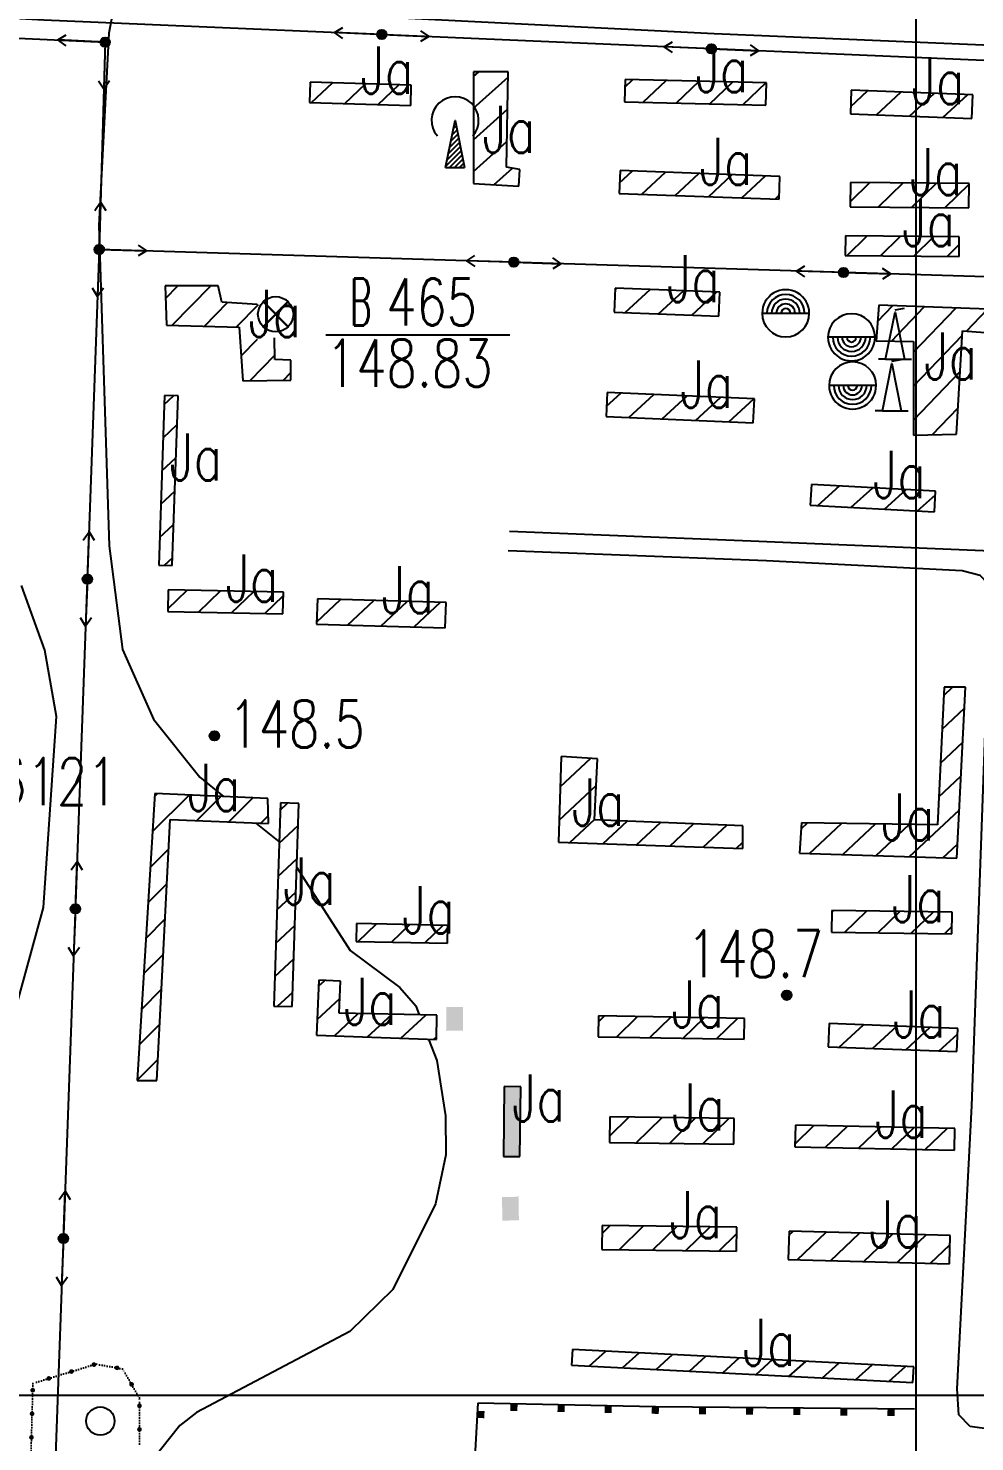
# Model space of a CAD drawing. Extents: x 408766 to 414302, y 5156573 to 5161925.
# Drawn here: x 412623 to 413025, y 5157980 to 5158580 of the extents above; entities that cross this region are included whole.
import ezdxf

# ---------------------------------------------------------------- set-up
doc = ezdxf.new("R2010")
doc.units = 0
doc.header["$LTSCALE"] = 1000
for name, pattern in [('0001', [0.5, 0.5, 0]), ('0004', [0.5, 0.5, 0]), ('4222', [0.5, 0.5, 0]), ('5130', [1, 1, 0]), ('5400', [1, 1, 0]), ('5500', [1, 1, 0]), ('8111', [1, 1, 0]), ('9995', [0.001, 0, -0.001])]:
    doc.linetypes.add(name, pattern=pattern)
doc.layers.get('0').update_dxf_attribs({"linetype": 'CONTINUOUS'})
for name, color, linetype in [('0001', 1, 'CONTINUOUS'), ('0001ADD', 1, 'CONTINUOUS'), ('0001BAK', 1, 'CONTINUOUS'), ('0002', 2, 'CONTINUOUS'), ('0002ADD', 2, 'CONTINUOUS'), ('0003', 3, 'CONTINUOUS'), ('0006', 6, 'CONTINUOUS'), ('0007', 7, 'CONTINUOUS'), ('0010', 10, 'CONTINUOUS'), ('0010ADD', 10, 'CONTINUOUS'), ('0012', 12, 'CONTINUOUS'), ('0013', 13, 'CONTINUOUS'), ('0014', 151, 'CONTINUOUS'), ('0015', 15, 'CONTINUOUS'), ('0017', 85, 'CONTINUOUS')]:
    doc.layers.add(name, color=color, linetype=linetype)
doc.styles.add('CADSLDXJ', font='romanc', dxfattribs={"bigfont": 'cadsldxj'})
doc.styles.add('SIMPLEX', font='simplex.shx', dxfattribs={"width": 0.75, "height": 20})

# ---------------------------------------------------------------- blocks, each defined once
blk = doc.blocks.new('1740')
for p, q in [((0.0005231789321881345, 0.0005373210678118655), (-0.0005373210678118655, -0.0005231789321881345)), ((-0.0005373210678118655, 0.0005231789321881345), (0.0005231789321881345, -0.0005373210678118655)), ((0.00053025, 0.00053025), (-0.00053025, -0.00053025)), ((-0.00053025, 0.00053025), (0.00053025, -0.00053025)), ((0.00053025, 0.00053025), (-0.00053025, -0.00053025)), ((-0.0005231789321881345, 0.0005373210678118655), (0.0005373210678118655, -0.0005231789321881345)), ((0.0005373210678118655, 0.0005231789321881345), (-0.0005231789321881345, -0.0005373210678118655))]:
    blk.add_line(p, q)
blk.add_circle((0, 0), 0.00075)
at = {"color": 0, "flags": 1}
blk.add_attdef('1740', (0, 0), '', height=1e-08, dxfattribs=at)
blk = doc.blocks.new('8140')
for radius in [0.0002, 0.0001408438795997714, 8.315594389635764e-05, 3.012139848380626e-05]:
    blk.add_circle((0, 0), radius)
at = {"flags": 1}
blk.add_attdef('8140', (0, 0), '', height=1e-07, dxfattribs=at)
blk = doc.blocks.new('5131')
for points in [[(-0.00163791951807736, -0.0002329556220974419), (-0.002, 2.449212707644754e-19), (-0.001658335508446954, 0.000229056233596203)], [(0, 0), (-0.002, 2.449212707644754e-19)]]:
    blk.add_lwpolyline(points)
at = {"flags": 1}
blk.add_attdef('5131', (0, 0), '', height=1e-10, dxfattribs=at)
blk = doc.blocks.new('5130')
blk.add_hatch(color=256).paths.add_polyline_path([(0.0002, 0, 1), (-0.0002, 0, 1)])
for points in [[(0, 0), (0.002, 0)], [(0.00163791951807736, 0.0002329556220974421), (0.002, 0), (0.001658335508446954, -0.0002290562335962028)]]:
    blk.add_lwpolyline(points)
blk.add_circle((0, 0), 0.0002)
at = {"flags": 1}
blk.add_attdef('5130', (0, 0), '', height=1e-06, dxfattribs=at)
blk = doc.blocks.new('3831')
for p, q in [((-1.663691054573948e-05, 0.001916815447271303), (1.109127382098863e-05, 0.001944543630895057)), ((-0.0002287689406386619, 0.0008561552968066908), (0.0001525126287951746, 0.001237436856024127)), ((-0.0001757359331154313, 0.001121320334422844), (0.0001171572900516281, 0.00141421354974186)), ((-0.0001227029255922007, 0.001386485372038997), (8.18019513080816e-05, 0.001590990243459592)), ((-6.966991806897008e-05, 0.00165165040965515), (4.644661256453512e-05, 0.001767766937177325)), ((-0.0003878679632083536, 6.0660183958232e-05), (0.000258578645025814, 0.0007071067748709299)), ((-0.000334834955685123, 0.000325825221574385), (0.0002232233062822675, 0.0008838834685886624)), ((-0.0002818019481618924, 0.000590990259190538), (0.0001878679675387211, 0.001060660162306395)), ((-0.0002363961115939768, 0), (0.0002939339837693605, 0.0005303300811531975)), ((-0.0002363961115939768, 0), (-0.0002363961115939768, 0)), ((-2.42640743959845e-05, 0), (0.000329289322512907, 0.0003535533874354648)), ((-2.42640743959845e-05, 0), (-2.42640743959845e-05, 0)), ((0.0001878679628020078, 0), (0.0003646446612564535, 0.0001767766937177324)), ((0.0001878679628020078, 0), (0.0001878679628020078, 0)), ((0.0004, 0), (0.0004, 0)), ((0.0004, 0), (0.0004, 0))]:
    blk.add_line(p, q)
for points in [[(-0.0004, 0), (0, 0.002), (0.0004, 0)], [(-0.0004, 0), (0.0004, 0)]]:
    blk.add_lwpolyline(points)
blk.add_arc((0, 0.002), 0.001, 318.7868317327298, 221.2131682672702)
at = {"flags": 1}
blk.add_attdef('3831', (0, 0), '', height=1e-08, dxfattribs=at)
blk = doc.blocks.new('3241')
blk.add_lwpolyline([(-0.001, 0), (0.001, 0)])
for radius, start, end in [(0.001, 359.9998770684631, 180.0000695068902), (0.0008, 0, 180), (0.0006, 0, 180), (0.0004, 0, 180), (0.0002, 0, 180), (0.001, 180.0000915167294, 359.9998163741554)]:
    blk.add_arc((0, 0), radius, start, end)
at = {"flags": 1}
blk.add_attdef('3241', (0, 0), '', height=1e-11, dxfattribs=at)
blk = doc.blocks.new('3244')
blk.add_lwpolyline([(0.001, -1.224606353822377e-19), (-0.001, 1.224606353822377e-19)])
for radius, start, end in [(0.001, 9.151672939466948e-05, 179.9998163741555), (0.001, 179.9998770684631, 6.950689016349543e-05), (0.0008, 180, 0), (0.0006, 180, 0), (0.0004, 180, 0), (0.0002, 180, 0)]:
    blk.add_arc((0, 0), radius, start, end)
at = {"flags": 1}
blk.add_attdef('3244', (0, 0), '', height=1e-08, dxfattribs=at)
blk = doc.blocks.new('3282')
for points in [[(-0.0004, 0), (0, 0.002), (0.0004, 0)], [(0, 0.0021), (0.0004019028391060703, 0.002171328511261677)], [(-0.0004, 0), (-0.0007, 0)], [(-0.0004, 0), (0.0004, 0)], [(0.0004, 0), (0.0007, 0)]]:
    blk.add_lwpolyline(points)
at = {"flags": 1}
blk.add_attdef('3282', (0, 0), '', height=1e-06, dxfattribs=at)
blk = doc.blocks.new('2111')
h = blk.add_hatch(color=256)
h.paths.add_polyline_path([(0.0005, 0.0003499999999999999), (-0.0005, 0.00035), (-0.0005, -0.00035), (0.0005, -0.00035)])
h.paths.add_polyline_path([(-1.071428571428571e-09, -2.5e-09), (3.392857142857143e-08, -2.5e-09), (3.392857142857143e-08, 1.25e-08), (-1.071428571428571e-09, 1.25e-08)], flags=24)
blk.add_line((0.0005, -0.00035), (0.0005, -0.00035))
at = {"style": 'CADSLDXJ', "flags": 1}
blk.add_attdef('2111', (0, 0), '', height=1e-08, dxfattribs=at)
blk = doc.blocks.new('9310')
blk.add_circle((0, 0), 0.0006)
blk = doc.blocks.new('9100')
blk.add_hatch(color=256).paths.add_polyline_path([(0.0001, 0, 1), (-0.0001, 0, 1)])

msp = doc.modelspace()

# ---------------------------------------------------------------- hatches: boundary and pattern name
at = {"layer": '0001ADD', "linetype": '0001'}
h = msp.add_hatch(dxfattribs=at)
h.set_pattern_fill('U', color=256, scale=10, angle=41.88161487418935, style=0, pattern_type=0)
h.set_pattern_definition([(41.88161487418935, (0, 0), (-6.675936856761099, 7.445258026726726), [])])
h.paths.add_polyline_path([(412812.0645367568, 5158514.20355221), (412831.4102143303, 5158513.149599726), (412831.7619454761, 5158520.175985929), (412826.1341204466, 5158521.229938412), (412826.8376038544, 5158561.631643945), (412812.0645367568, 5158561.631643945)])
h = msp.add_hatch(dxfattribs=at)
h.set_pattern_fill('U', color=256, scale=10, angle=43.3234950358223, style=0, pattern_type=0)
h.set_pattern_definition([(43.3234950358223, (0, 0), (-6.861167299268025, 7.274914658705977), [])])
h.paths.add_polyline_path([(412742.5976249035, 5158548.655569718), (412785.4814159723, 5158547.400404383), (412785.7343084796, 5158556.038823076), (412742.8505174109, 5158557.29398841)])
h = msp.add_hatch(dxfattribs=at)
h.set_pattern_fill('U', color=256, scale=10, angle=43.61014519076334, style=0, pattern_type=0)
h.set_pattern_definition([(43.61014519076334, (0, 0), (-6.897477598502767, 7.240497412343472), [])])
h.paths.add_polyline_path([(412876.2111164632, 5158548.948745875), (412936.2392300025, 5158547.492319266), (412936.4689849796, 5158556.959435686), (412876.4408714403, 5158558.415862294)])
h = msp.add_hatch(dxfattribs=at)
h.set_pattern_fill('U', color=256, scale=10, angle=42.84150821085293, style=0, pattern_type=0)
h.set_pattern_definition([(42.84150821085293, (0, 0), (-6.799726801471138, 7.332374473890098), [])])
h.paths.add_polyline_path([(412972.0611161333, 5158543.84578119), (413023.5832357871, 5158541.903875011), (413023.9585879838, 5158551.860942288), (412972.43646833, 5158553.802848468)])
h = msp.add_hatch(dxfattribs=at)
h.set_pattern_fill('U', color=256, scale=10, angle=42.94972246490197, style=0, pattern_type=0)
h.set_pattern_definition([(42.94972246490197, (0, 0), (-6.813563284586701, 7.319518793399747), [])])
h.paths.add_polyline_path([(412873.972596996, 5158510.010391131), (412941.7776493964, 5158507.583005381), (412942.1251932505, 5158517.289357156), (412874.3201408501, 5158519.716742907)])
h = msp.add_hatch(dxfattribs=at)
h.set_pattern_fill('U', color=256, scale=10, angle=44.44709932543585, style=0, pattern_type=0)
h.set_pattern_definition([(44.44709932543585, (0, 0), (-7.002504279595903, 7.138972882301842), [])])
h.paths.add_polyline_path([(412972.0118311183, 5158504.395363828), (413022.3188027553, 5158503.909884257), (413022.4182498811, 5158514.208166556), (412972.1112782441, 5158514.693646127)])
h = msp.add_hatch(dxfattribs=at)
h.set_pattern_fill('U', color=256, scale=10, angle=44.42487345883421, style=0, pattern_type=0)
h.set_pattern_definition([(44.42487345883421, (0, 0), (-6.99973444134256, 7.141688718411267), [])])
h.paths.add_polyline_path([(412969.8245604648, 5158483.762609163), (413018.1873079446, 5158483.277129592), (413018.2705259293, 5158491.561958374), (412969.9077784495, 5158492.047437945)])
h = msp.add_hatch(dxfattribs=at)
h.set_pattern_fill('U', color=256, scale=10, angle=42.81204294107811, style=0, pattern_type=0)
h.set_pattern_definition([(42.81204294107811, (0, 0), (-6.795955111787245, 7.335870372258006), [])])
h.paths.add_polyline_path([(412871.7845661623, 5158459.637427891), (412916.2588442115, 5158457.938255445), (412916.6482431468, 5158468.128724924), (412872.1739650977, 5158469.82789737)])
h = msp.add_hatch(dxfattribs=at)
h.set_pattern_fill('U', color=256, scale=10, angle=46.10038412482103, style=0, pattern_type=0)
h.set_pattern_definition([(46.10038412482103, (0, 0), (-7.205557603983974, 6.933969975105801), [])])
h.paths.add_polyline_path([(412998.8252231489, 5158407.477541515), (413017.1156861689, 5158407.828859009), (413019.5778675378, 5158451.743763696), (413029.4265718975, 5158451.041116603), (413030.4818075671, 5158460.878054865), (412984.0521771675, 5158462.634654442), (412982.9969414979, 5158447.527929554), (412998.8252231489, 5158447.17661206)])
h = msp.add_hatch(dxfattribs=at)
h.set_pattern_fill('U', color=256, scale=9.999999999999998, angle=43.00298839844113, style=0, pattern_type=0)
h.set_pattern_definition([(43.00298839844113, (54253.12927168288, -4053.492276257835), (-6.820365046366516, 7.313181293684841), [])])
h.paths.add_polyline_path([(412678.539634678, 5158352.339545742), (412684.272692523, 5158352.139641725), (412686.7823022075, 5158424.099797477), (412681.0492443625, 5158424.299701493)])
h = msp.add_hatch(dxfattribs=at)
h.set_pattern_fill('U', color=256, scale=10, angle=42.55208228039125, style=0, pattern_type=0)
h.set_pattern_definition([(42.55208228039125, (0, 0), (-6.762601188679265, 7.366629158772266), [])])
h.paths.add_polyline_path([(412868.4013209254, 5158415.337686374), (412930.8597516145, 5158412.667566892), (412931.2957532541, 5158422.864841373), (412868.8373225651, 5158425.534960855)])
h = msp.add_hatch(dxfattribs=at)
h.set_pattern_fill('U', color=256, scale=10, angle=41.94263388429532, style=0, pattern_type=0)
h.set_pattern_definition([(41.94263388429532, (0, 0), (-6.683862139872965, 7.438144049100742), [])])
h.paths.add_polyline_path([(412955.0192701741, 5158377.79847637), (413007.7377233853, 5158374.982682753), (413008.2055264656, 5158383.740045296), (412955.4870732544, 5158386.555838913)])
h = msp.add_hatch(dxfattribs=at)
h.set_pattern_fill('U', color=256, scale=10, angle=43.8853336080195, style=0, pattern_type=0)
h.set_pattern_definition([(43.8853336080195, (0, 0), (-6.93217361171526, 7.207285828731826), [])])
h.paths.add_polyline_path([(412682.3702596928, 5158332.639288935), (412731.2598120369, 5158331.68803708), (412731.4387540972, 5158340.881766741), (412682.5492017531, 5158341.833018596)])
h = msp.add_hatch(dxfattribs=at)
h.set_pattern_fill('U', color=256, scale=10, angle=43.33689608057523, style=0, pattern_type=0)
h.set_pattern_definition([(43.33689608057523, (0, 0), (-6.862868658495995, 7.273309685159389), [])])
h.paths.add_polyline_path([(412745.5457303361, 5158327.248837546), (412800.1496626695, 5158325.663417786), (412800.4627567526, 5158336.444436749), (412745.8588244191, 5158338.029856509)])
h = msp.add_hatch(dxfattribs=at)
h.set_pattern_fill('U', color=256, scale=10, angle=43.11997126186596, style=0, pattern_type=0)
h.set_pattern_definition([(43.11997126186596, (0, 0), (-6.835282406526008, 7.299240674415116), [])])
h.paths.add_polyline_path([(412950.432807526, 5158230.132659211), (413017.1552366543, 5158227.942523532), (413020.9142431771, 5158300.529835948), (413011.8299633362, 5158300.529835948), (413009.0107084442, 5158242.021963721), (412951.3725802728, 5158242.960589839)])
h = msp.add_hatch(dxfattribs=at)
h.set_pattern_fill('U', color=256, scale=10, angle=42.94070804325187, style=0, pattern_type=0)
h.set_pattern_definition([(42.94070804325187, (0, 0), (-6.812411610577906, 7.320590689832573), [])])
h.paths.add_polyline_path([(412848.1294693839, 5158234.805598305), (412926.4421545467, 5158231.989707845), (412926.4421545467, 5158241.688876678), (412863.4787530574, 5158244.191883694), (412864.7317622704, 5158270.16061629), (412849.3824785969, 5158271.099242407)])
h = msp.add_hatch(dxfattribs=at)
h.set_pattern_fill('U', color=256, scale=10, angle=45, style=0, pattern_type=0)
h.set_pattern_definition([(45, (0, 0), (-7.071067811865475, 7.071067811865476), [])])
h.paths.add_polyline_path([(412669.4759779088, 5158133.581951695), (412677.7717819746, 5158133.581951695), (412683.4282615737, 5158244.408228062), (412725.203562128, 5158242.632671722), (412724.9073030191, 5158253.285961345), (412676.9101177413, 5158255.357441725)])
h = msp.add_hatch(dxfattribs=at)
h.set_pattern_fill('U', color=256, scale=10, angle=43.16305869951469, style=0, pattern_type=0)
h.set_pattern_definition([(43.16305869951468, (-165133.8009916564, 15880.98341875803), (-6.840769631070453, 7.29409835789347), [])])
h.paths.add_polyline_path([(412727.4013324524, 5158165.195748089), (412735.2118421204, 5158164.945252053), (412737.978082035, 5158251.180061207), (412730.1675723669, 5158251.430557244)])
h = msp.add_hatch(dxfattribs=at)
h.set_pattern_fill('U', color=256, scale=10, angle=44.21071220372097, style=0, pattern_type=0)
h.set_pattern_definition([(44.21071220372097, (0, 0), (-6.972991265882914, 7.167802508853086), [])])
h.paths.add_polyline_path([(412964.0064369971, 5158196.516240351), (413015.0961830578, 5158195.812394841), (413015.222658297, 5158204.988586403), (412964.1329122363, 5158205.692431914)])
h = msp.add_hatch(dxfattribs=at)
h.set_pattern_fill('U', color=256, scale=10, angle=43.84792987993445, style=0, pattern_type=0)
h.set_pattern_definition([(43.84792987993445, (0, 0), (-6.927467087485295, 7.211809741792139), [])])
h.paths.add_polyline_path([(412762.289965755, 5158192.619753835), (412801.1020417376, 5158191.839233905), (412801.2546024354, 5158199.423068932), (412762.4425264527, 5158200.203588862)])
h = msp.add_hatch(dxfattribs=at)
h.set_pattern_fill('U', color=256, scale=10, angle=42.95704129485087, style=0, pattern_type=0)
h.set_pattern_definition([(42.95704129485087, (0, 0), (-6.814498207345389, 7.318648384919614), [])])
h.paths.add_polyline_path([(412745.5337363821, 5158152.859370386), (412796.3889879736, 5158151.045283152), (412796.6160073377, 5158161.249529895), (412755.0690986951, 5158162.156573513), (412755.7501990197, 5158175.762227767), (412746.4418771871, 5158176.215749575)])
h = msp.add_hatch(dxfattribs=at)
h.set_pattern_fill('U', color=256, scale=10, angle=44.02463302016285, style=0, pattern_type=0)
h.set_pattern_definition([(44.02463302016285, (0, 0), (-6.949675700728717, 7.190410812651862), [])])
h.paths.add_polyline_path([(412864.9980153783, 5158152.174070062), (412927.010410347, 5158151.118301798), (412927.160352133, 5158159.92212218), (412865.1479571643, 5158160.977890444)])
h = msp.add_hatch(dxfattribs=at)
h.set_pattern_fill('U', color=256, scale=10, angle=42.78585379053384, style=0, pattern_type=0)
h.set_pattern_definition([(42.78585379053384, (0, 0), (-6.792601271683749, 7.338975947904471), [])])
h.paths.add_polyline_path([(412962.5970629444, 5158147.951009108), (413017.2102441367, 5158145.839472578), (413017.5912481894, 5158155.692218952), (412962.9780669971, 5158157.803755482)])
msp.add_hatch(color=256, dxfattribs=at).paths.add_polyline_path([(412831.8271942749, 5158101.317249349), (412832.1806780583, 5158130.975880895), (412825.1811757032, 5158131.059348137), (412824.8276919198, 5158101.400716592)])
h = msp.add_hatch(dxfattribs=at)
h.set_pattern_fill('U', color=256, scale=10, angle=44.23701886925867, style=0, pattern_type=0)
h.set_pattern_definition([(44.23701886925867, (0, 0), (-6.976281540785738, 7.164600188684095), [])])
h.paths.add_polyline_path([(412869.7827372404, 5158107.266477376), (412922.6342008668, 5158106.562631866), (412922.7798474467, 5158117.493978202), (412869.9283838202, 5158118.197823713)])
h = msp.add_hatch(dxfattribs=at)
h.set_pattern_fill('U', color=256, scale=10, angle=43.80795064729298, style=0, pattern_type=0)
h.set_pattern_definition([(43.80795064729298, (0, 0), (-6.922433222447407, 7.216641759208809), [])])
h.paths.add_polyline_path([(412948.5271625129, 5158105.445587012), (413016.1770536923, 5158104.037908098), (413016.3676067109, 5158113.19267403), (412948.7177155314, 5158114.600352944)])
h = msp.add_hatch(dxfattribs=at)
h.set_pattern_fill('U', color=256, scale=10, angle=44.29353055116717, style=0, pattern_type=0)
h.set_pattern_definition([(44.29353055116717, (0, 0), (-6.983344698344374, 7.157715894341261), [])])
h.paths.add_polyline_path([(412866.6116456219, 5158061.868538822), (412923.6912314063, 5158061.164693313), (412923.817432738, 5158071.393962347), (412866.7378469536, 5158072.097807856)])
h = msp.add_hatch(dxfattribs=at)
h.set_pattern_fill('U', color=256, scale=10, angle=43.52539849676359, style=0, pattern_type=0)
h.set_pattern_definition([(43.52539849676359, (0, 0), (-6.886760573654062, 7.250691608471842), [])])
h.paths.add_polyline_path([(412945.7084144076, 5158057.584201279), (413014.0629926133, 5158055.824587504), (413014.3731127742, 5158067.868662744), (412946.0185345685, 5158069.628276519)])
h = msp.add_hatch(dxfattribs=at)
h.set_pattern_fill('U', color=256, scale=10, angle=42.0678364565085, style=0, pattern_type=0)
h.set_pattern_definition([(42.0678364565085, (0, 0), (-6.700099979866589, 7.423520745562158), [])])
h.paths.add_polyline_path([(412853.7665643883, 5158012.85517259), (412998.5645235796, 5158005.438514318), (412998.9035772406, 5158012.057155365), (412854.1056180493, 5158019.473813637)])

# ---------------------------------------------------------------- linework, layer by layer
at = {"layer": '0001', "linetype": '0001'}
for points in [[(412812.0645367568, 5158514.20355221), (412831.4102143303, 5158513.149599726), (412831.7619454761, 5158520.175985929), (412826.1341204466, 5158521.229938412), (412826.8376038544, 5158561.631643945), (412812.0645367568, 5158561.631643945)], [(412742.5976249035, 5158548.655569718), (412785.4814159723, 5158547.400404383), (412785.7343084796, 5158556.038823076), (412742.8505174109, 5158557.29398841)], [(412876.2111164632, 5158548.948745875), (412936.2392300025, 5158547.492319266), (412936.4689849796, 5158556.959435686), (412876.4408714403, 5158558.415862294)], [(412972.0611161333, 5158543.84578119), (413023.5832357871, 5158541.903875011), (413023.9585879838, 5158551.860942288), (412972.43646833, 5158553.802848468)], [(412873.972596996, 5158510.010391131), (412941.7776493964, 5158507.583005381), (412942.1251932505, 5158517.289357156), (412874.3201408501, 5158519.716742907)], [(412972.0118311183, 5158504.395363828), (413022.3188027553, 5158503.909884257), (413022.4182498811, 5158514.208166556), (412972.1112782441, 5158514.693646127)], [(412969.8245604648, 5158483.762609163), (413018.1873079446, 5158483.277129592), (413018.2705259293, 5158491.561958374), (412969.9077784495, 5158492.047437945)], [(412871.7845661623, 5158459.637427891), (412916.2588442115, 5158457.938255445), (412916.6482431468, 5158468.128724924), (412872.1739650977, 5158469.82789737)], [(412998.8252231489, 5158407.477541515), (413017.1156861689, 5158407.828859009), (413019.5778675378, 5158451.743763696), (413029.4265718975, 5158451.041116603), (413030.4818075671, 5158460.878054865), (412984.0521771675, 5158462.634654442), (412982.9969414979, 5158447.527929554), (412998.8252231489, 5158447.17661206)], [(412678.539634678, 5158352.339545742), (412684.272692523, 5158352.139641725), (412686.7823022075, 5158424.099797477), (412681.0492443625, 5158424.299701493)], [(412868.4013209254, 5158415.337686374), (412930.8597516145, 5158412.667566892), (412931.2957532541, 5158422.864841373), (412868.8373225651, 5158425.534960855)], [(412955.0192701741, 5158377.79847637), (413007.7377233853, 5158374.982682753), (413008.2055264656, 5158383.740045296), (412955.4870732544, 5158386.555838913)], [(412682.3702596928, 5158332.639288935), (412731.2598120369, 5158331.68803708), (412731.4387540972, 5158340.881766741), (412682.5492017531, 5158341.833018596)], [(412745.5457303361, 5158327.248837546), (412800.1496626695, 5158325.663417786), (412800.4627567526, 5158336.444436749), (412745.8588244191, 5158338.029856509)], [(412950.432807526, 5158230.132659211), (413017.1552366543, 5158227.942523532), (413020.9142431771, 5158300.529835948), (413011.8299633362, 5158300.529835948), (413009.0107084442, 5158242.021963721), (412951.3725802728, 5158242.960589839)], [(412848.1294693839, 5158234.805598305), (412926.4421545467, 5158231.989707845), (412926.4421545467, 5158241.688876678), (412863.4787530574, 5158244.191883694), (412864.7317622704, 5158270.16061629), (412849.3824785969, 5158271.099242407)], [(412669.4759779088, 5158133.581951695), (412677.7717819746, 5158133.581951695), (412683.4282615737, 5158244.408228062), (412725.203562128, 5158242.632671722), (412724.9073030191, 5158253.285961345), (412676.9101177413, 5158255.357441725)], [(412727.4013324524, 5158165.195748089), (412735.2118421204, 5158164.945252053), (412737.978082035, 5158251.180061207), (412730.1675723669, 5158251.430557244)], [(412964.0064369971, 5158196.516240351), (413015.0961830578, 5158195.812394841), (413015.222658297, 5158204.988586403), (412964.1329122363, 5158205.692431914)], [(412762.289965755, 5158192.619753835), (412801.1020417376, 5158191.839233905), (412801.2546024354, 5158199.423068932), (412762.4425264527, 5158200.203588862)], [(412745.5337363821, 5158152.859370386), (412796.3889879736, 5158151.045283152), (412796.6160073377, 5158161.249529895), (412755.0690986951, 5158162.156573513), (412755.7501990197, 5158175.762227767), (412746.4418771871, 5158176.215749575)], [(412864.9980153783, 5158152.174070062), (412927.010410347, 5158151.118301798), (412927.160352133, 5158159.92212218), (412865.1479571643, 5158160.977890444)], [(412962.5970629444, 5158147.951009108), (413017.2102441367, 5158145.839472578), (413017.5912481894, 5158155.692218952), (412962.9780669971, 5158157.803755482)], [(412831.8271942749, 5158101.317249349), (412832.1806780583, 5158130.975880895), (412825.1811757032, 5158131.059348137), (412824.8276919198, 5158101.400716592)], [(412869.7827372404, 5158107.266477376), (412922.6342008668, 5158106.562631866), (412922.7798474467, 5158117.493978202), (412869.9283838202, 5158118.197823713)], [(412948.5271625129, 5158105.445587012), (413016.1770536923, 5158104.037908098), (413016.3676067109, 5158113.19267403), (412948.7177155314, 5158114.600352944)], [(412866.6116456219, 5158061.868538822), (412923.6912314063, 5158061.164693313), (412923.817432738, 5158071.393962347), (412866.7378469536, 5158072.097807856)], [(412945.7084144076, 5158057.584201279), (413014.0629926133, 5158055.824587504), (413014.3731127742, 5158067.868662744), (412946.0185345685, 5158069.628276519)], [(412853.7665643883, 5158012.85517259), (412998.5645235796, 5158005.438514318), (412998.9035772406, 5158012.057155365), (412854.1056180493, 5158019.473813637)]]:
    msp.add_lwpolyline(points, close=True, dxfattribs=at)
msp.add_lwpolyline([(412720.2679370035, 5158462.93931207), (412705.3017916371, 5158463.955212138), (412703.8115428598, 5158470.759649258), (412681.2448762855, 5158470.759649258), (412681.8835543329, 5158454.173836803), (412712.7530566397, 5158453.323288216), (412714.2433054171, 5158430.57095916), (412734.6810240505, 5158430.783599333), (412734.6810240505, 5158439.289145734), (412727.8684582114, 5158439.501773802), (412727.6109980987, 5158448.759276214)], dxfattribs=at)
at = {"layer": '0001ADD', "linetype": '0001'}
for p, q in [((412681.4489249378, 5158465.460715463), (412686.6387307295, 5158470.759649258)), ((412684.3258543131, 5158454.106544018), (412700.6359999692, 5158470.759649258)), ((412697.9553241045, 5158453.731010711), (412707.8026997233, 5158463.785450811)), ((412711.5847938959, 5158453.355477405), (412720.9274126673, 5158462.894546945)), ((412713.5552532491, 5158441.075775251), (412720.4929668226, 5158448.159370744)), ((412717.2951444075, 5158430.602711411), (412727.8171688705, 5158441.345986452)), ((412731.4365146514, 5158430.749842482), (412734.6810240503, 5158434.062575404))]:
    msp.add_line(p, q, dxfattribs=at)
at = {"layer": '0001BAK', "linetype": '9995'}
msp.add_lwpolyline([(412670.3849352472, 5157979.405028281), (412670.3849352472, 5157998.911963118), (412663.1895505091, 5158011.232111845), (412651.8826150966, 5158013.285535341), (412625.1565093652, 5158005.071841357), (412624.1287927546, 5157966.057971681)], dxfattribs=at)
at = {"layer": '0002', "linetype": '5130'}
for points in [[(412147.2798325989, 5158743.712194557), (412046.6042302659, 5158746.955919563), (412041.0652829691, 5158601.69799876), (412655.7850695289, 5158574.257453831), (412653.3483330798, 5158486.309800208), (412629.5530886389, 5157831.551401397), (412621.2464942377, 5157631.527148155), (412603.4609809019, 5157152.853527388), (413004.4393015868, 5157136.27783489)], [(413192.7941280474, 5158559.344787613), (412629.8488620771, 5158583.628922439), (411841.7289147526, 5158622.373230617), (411642.1874879327, 5158633.007587687), (411205.3401710621, 5158652.070465687)], [(413370.9350680365, 5158398.36276395), (413330.0807046535, 5158397.819191461), (413336.6609298672, 5158549.666681852), (413243.7426706397, 5158557.21710273), (413239.6479601032, 5158496.813772026), (413109.0925467086, 5158472.147088257), (412653.3483330798, 5158486.309800208)]]:
    msp.add_lwpolyline(points, dxfattribs=at)
at = {"layer": '0003', "linetype": '4222'}
msp.add_lwpolyline([(412299.5644043757, 5158607.039247457), (412417.149389, 5158603.158317), (412515.246932, 5158596.633107), (412553.280138, 5158596.213984), (412914.189044, 5158577.966414), (413334.708544, 5158559.972070999), (413344.773444, 5158557.155379)], dxfattribs=at)
at = {"layer": '0006', "linetype": '0004'}
for points in [[(412827.4630655312, 5158366.70009649), (412929.7674096134, 5158362.557520536), (413159.0365973444, 5158352.992371579), (413320.5184079403, 5158347.455537708), (413332.9606821366, 5158349.526825684), (413339.8730566901, 5158357.12145649), (413341.2555316008, 5158370.239292461), (413344.7118389467, 5158477.944752959), (413348.8791951392, 5158548.945217397), (413346.8053627041, 5158553.778176789), (413344.773444, 5158557.155379)], [(413165.3315769014, 5157978.159731576), (413077.5433394505, 5157982.992690967), (413031.8878079285, 5157985.436083916), (413022.9016009399, 5157986.816850792), (413018.0630588215, 5157991.649810183), (413017.3717012971, 5158002.696495841), (413023.5929584643, 5158122.829408872), (413031.205335513, 5158336.124025861), (413030.5142181267, 5158344.409040105), (413027.0579107809, 5158347.861094957), (413019.454178703, 5158349.932382934), (412936.5047235086, 5158354.074821224), (412826.7717080067, 5158358.415082246)]]:
    msp.add_lwpolyline(points, dxfattribs=at)
at = {"layer": '0007', "linetype": '8111'}
for points in [[(412659.7182688117, 5158590.832467472), (412657.388312, 5158578.100498), (412653.157508, 5158496.360625), (412657.528542, 5158360.445971), (412663.25141, 5158316.503830001), (412676.358872, 5158286.952229), (412695.946375, 5158262.298013), (412706.0173277403, 5158254.101221927)], [(412614.839746, 5158152.858645), (412629.697623, 5158207.019657), (412635.17728, 5158288.090787999), (412630.2699, 5158316.146755001), (412620.275886, 5158343.708912999)], [(412719.8273654949, 5158242.861173729), (412729.6365806301, 5158234.877412001)], [(412737.1072457068, 5158224.032595017), (412759.794703, 5158188.830479), (412780.901855, 5158173.018501), (412787.654077, 5158165.217571), (412789.1127565046, 5158161.413339334)], [(412793.0424699506, 5158151.164658741), (412796.506727, 5158142.129887001), (412800.272845, 5158118.548226), (412800.436464, 5158102.045912), (412796.038725, 5158081.227825), (412777.884716, 5158044.926134), (412759.621385, 5158027.028733999), (412694.603683, 5157992.654238), (412687.472138, 5157987.140125), (412669.716212, 5157964.786405), (412662.331808, 5157950.395561), (412653.790044, 5157917.634745), (412653.6105700102, 5157909.777149408)]]:
    msp.add_lwpolyline(points, dxfattribs=at)
at = {"layer": '0010', "linetype": '5400'}
msp.add_lwpolyline([(412999.3027852305, 5157994.131071085), (412889.3423210699, 5157995.134072726), (412814.0269418901, 5157996.638581241), (412808.0017115556, 5157894.332099109), (412903.4011988888, 5157890.821587312)], dxfattribs=at)
at = {"layer": '0010ADD', "linetype": '5400', "const_width": 3}
for points in [[(412829.3193343071, 5157996.333098684), (412829.2593989454, 5157993.333697451)], [(412849.3153450501, 5157995.933656116), (412849.2554096884, 5157992.934254884)], [(412813.7503513389, 5157991.942162232), (412816.7451609765, 5157991.765767123)], [(412869.3113557932, 5157995.534213549), (412869.2514204314, 5157992.534812316)], [(412889.3073665362, 5157995.134770981), (412889.2474311744, 5157992.135369749)], [(412909.3065290558, 5157994.951969699), (412909.2791467891, 5157991.952094667)], [(412929.3056970946, 5157994.769547785), (412929.2783148279, 5157991.769672752)], [(412949.3048651334, 5157994.58712587), (412949.2774828667, 5157991.587250838)], [(412969.3040331723, 5157994.404703956), (412969.2766509056, 5157991.404828924)], [(412989.3032012111, 5157994.222282042), (412989.2758189444, 5157991.222407009)]]:
    msp.add_lwpolyline(points, dxfattribs=at)
at = {"layer": '0012'}
for p, q in [((413000, 5156843.497341986), (413000, 5160125.235824254)), ((410479.3241291257, 5158000), (413803.8293218726, 5158000))]:
    msp.add_line(p, q, dxfattribs=at)
at = {"layer": '0013', "elevation": 148.83}
msp.add_lwpolyline([(412749.5008679582, 5158450.012776967), (412827.5008679582, 5158450.012776967)], dxfattribs=at)

# ---------------------------------------------------------------- block references
at = {"layer": '0001ADD', "linetype": '9995', "xscale": 10000, "yscale": 10000, "zscale": 10000}
for p in [(412641.4937444433, 5158010.092739307), (412651.052511477, 5158013.030420841), (412660.8672337544, 5158011.653861825), (412631.9349774095, 5158007.155057773), (412667.0424205281, 5158004.635114827), (412625.0799156137, 5158002.16421234), (412624.8165835657, 5157992.167680129), (412670.3849352472, 5157995.539698035), (412670.3849352472, 5157985.539698035), (412624.5532515178, 5157982.171147918)]:
    msp.add_blockref('9100', p, dxfattribs=at)
at = {"layer": '0002ADD', "linetype": '5130', "xscale": 10000, "yscale": 10000, "zscale": 10000}
for name, p, rotation in [('5130', (412773.1843634076, 5158577.445766011), 177.5299292412911), ('5131', (412773.1843634076, 5158577.445766011), 177.5299292412911), ('5131', (412655.7850695289, 5158574.257453831), 357.444070216729), ('5130', (412655.7850695289, 5158574.257453831), 268.4129354586335), ('5130', (412913.0542849542, 5158571.412106546), 177.5299292412911), ('5131', (412913.0542849542, 5158571.412106546), 177.5299292412911), ('5131', (412653.3483330798, 5158486.309800208), 268.4129354586335), ('5130', (412653.3483330798, 5158486.309800208), 267.9186760410424), ('5131', (412653.3483330798, 5158486.309800208), 178.2200516263123), ('5130', (412829.2276494428, 5158480.844172732), 178.2200516263123), ('5131', (412829.2276494428, 5158480.844172732), 178.2200516263123), ('5130', (412969.1600980758, 5158476.495630494), 178.2200516263123), ('5131', (412969.1600980758, 5158476.495630494), 178.2200516263123), ('5131', (412648.2638065018, 5158346.402160712), 267.9186760410424), ('5130', (412648.2638065018, 5158346.402160712), 267.9186760410424), ('5131', (412643.1792799237, 5158206.494521215), 267.9186760410424), ('5130', (412643.1792799237, 5158206.494521215), 267.9186760410424), ('5131', (412638.0947533456, 5158066.586881719), 267.9186760410424), ('5130', (412638.0947533456, 5158066.586881719), 267.9186760410424)]:
    msp.add_blockref(name, p, dxfattribs=dict(at, rotation=rotation))
at = {"layer": '0015', "linetype": '5130', "xscale": 10000, "yscale": 10000, "zscale": 10000}
for name, p in [('3831', (412804.3060533811, 5158521.054993873)), ('3282', (412991.005587501, 5158439.659758938)), ('3282', (412989.6102978977, 5158417.826372923)), ('9310', (412653.7844231094, 5157989.066867293))]:
    msp.add_blockref(name, p, dxfattribs=at)
at = {"layer": '0015', "xscale": 10000, "yscale": 10000, "zscale": 10000}
for name, p in [('1740', (412728.175128, 5158458.749329, 148.83)), ('8140', (412702.154288, 5158279.893622, 148.5)), ('8140', (412945.028674, 5158169.753284, 148.7))]:
    msp.add_blockref(name, p, dxfattribs=at)
at = {"layer": '0015', "linetype": '5500', "xscale": 10000, "yscale": 10000, "zscale": 10000}
for name, p in [('3241', (412944.6022677821, 5158459.157649875)), ('3244', (412972.5326390057, 5158448.988931932)), ('3244', (412972.9977214627, 5158428.549158575))]:
    msp.add_blockref(name, p, dxfattribs=at)
at = {"layer": '0015', "linetype": '5130', "xscale": 10000, "yscale": 10000, "zscale": 10000}
for p, rotation in [((412804.1534049779, 5158159.746800847), 270), ((412827.7985138334, 5158079.1907356), 91.04285600926974)]:
    msp.add_blockref('2111', p, dxfattribs=dict(at, rotation=rotation))

# ---------------------------------------------------------------- texts
at = {"layer": '0007', "style": 'SIMPLEX', "width": 0.75}
for s, p in [('148.83', (412749.5008679582, 5158428.012776967, 148.83)), ('148.5', (412708.154288, 5158274.893622, 148.5)), ('148.7', (412902.7325841806, 5158177.387232078, 148.7))]:
    msp.add_text(s, height=20, dxfattribs=at).set_placement(p)
at = {"layer": '0014', "style": 'SIMPLEX'}
for s, width, p in [('B ', 0.5, (412759.7840406173, 5158453.976444247)), ('465', 0.75, (412775.0459707085, 5158453.945613779, 148.83))]:
    msp.add_text(s, height=20, dxfattribs=dict(at, width=width)).set_placement(p)
at = {"layer": '0017', "linetype": '0001', "style": 'SIMPLEX', "width": 0.75}
for s, p in [('Ja', (412764.1659666916, 5158552.347196396)), ('Ja', (412906.3400507214, 5158552.95409078)), ('Ja', (412998.0098520585, 5158547.85336174)), ('Ja', (412815.9336638251, 5158527.202360027)), ('Ja', (412908.0488951232, 5158513.649874143)), ('Ja', (412997.2150404997, 5158509.301765192)), ('Ja', (412994.0475431971, 5158487.662283769)), ('Ja', (412894.2164046546, 5158463.883076407)), ('Ja', (412716.5851249243, 5158449.070508963)), ('Ja', (413003.397854741, 5158431.015922583)), ('Ja', (412899.8485370898, 5158419.101263873)), ('Ja', (412683.0433296428, 5158388.204100169)), ('Ja', (412981.6123983199, 5158380.769260833)), ('Ja', (412706.904506895, 5158336.760527838)), ('Ja', (412773.0042435444, 5158331.846637147)), ('X66121', (412583.9219168393, 5158250.447314861)), ('Ja', (412690.8089565163, 5158247.951835511)), ('Ja', (412853.7679791681, 5158241.688876678)), ('Ja', (412985.2036600943, 5158235.451556685)), ('Ja', (412731.2926460232, 5158208.181058522)), ('Ja', (412989.614547647, 5158200.752413377)), ('Ja', (412781.7722840952, 5158196.021411384)), ('Ja', (412757.112399669, 5158157.167833619)), ('Ja', (412896.0791837556, 5158156.048096121)), ('Ja', (412990.0941555669, 5158151.82161403)), ('Ja', (412828.5041849891, 5158116.188298743)), ('Ja', (412896.2812923435, 5158112.380227789)), ('Ja', (412982.4473846119, 5158109.319130521)), ('Ja', (412895.2145391799, 5158066.631250584)), ('Ja', (412980.0407635909, 5158062.726432011)), ('Ja', (412926.3350708144, 5158012.456163978))]:
    msp.add_text(s, height=20, dxfattribs=at).set_placement(p)

doc.saveas('drawing.dxf')
